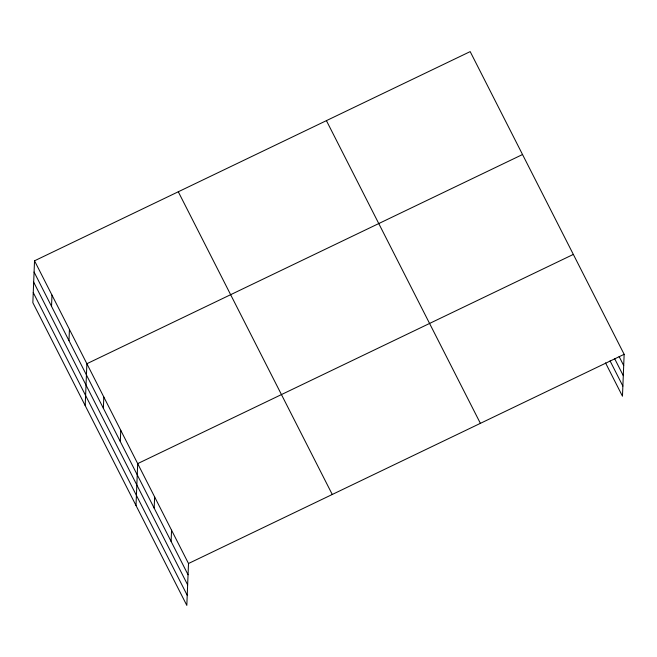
<?xml version="1.0" encoding="UTF-8"?>
<svg xmlns="http://www.w3.org/2000/svg" width="657" height="657" viewBox="0 0 657 657"><rect width="100%" height="100%" fill="white"/><g stroke="black" fill="none" stroke-linecap="round" stroke-linejoin="round"><path stroke-width="0.99" d="M34.534 260.804L32.85 302.688L186.818 605.393L188.502 563.509L34.534 260.804L470.182 51.607L624.15 354.312L622.466 396.196L605.532 362.902M51.533 306.343L51.985 295.108M68.977 340.655L69.428 329.412M85.196 405.607L86.88 363.723L522.529 154.526M103.363 408.26L103.814 397.017M120.305 441.553L120.757 430.319M136.007 505.504L137.691 463.612L573.339 254.415M154.173 508.148L154.625 496.914M171.107 541.45L171.559 530.207M188.502 563.509L624.15 354.312M619.124 356.546L623.698 365.547M614.599 358.566L623.296 375.664M610.057 360.882L622.877 386.086M326.422 120.642L480.382 423.346M178.293 191.77L332.261 494.475M34.082 272.039L188.05 574.744M33.671 282.157L187.639 584.861M33.252 292.579L187.22 595.283"/></g></svg>
